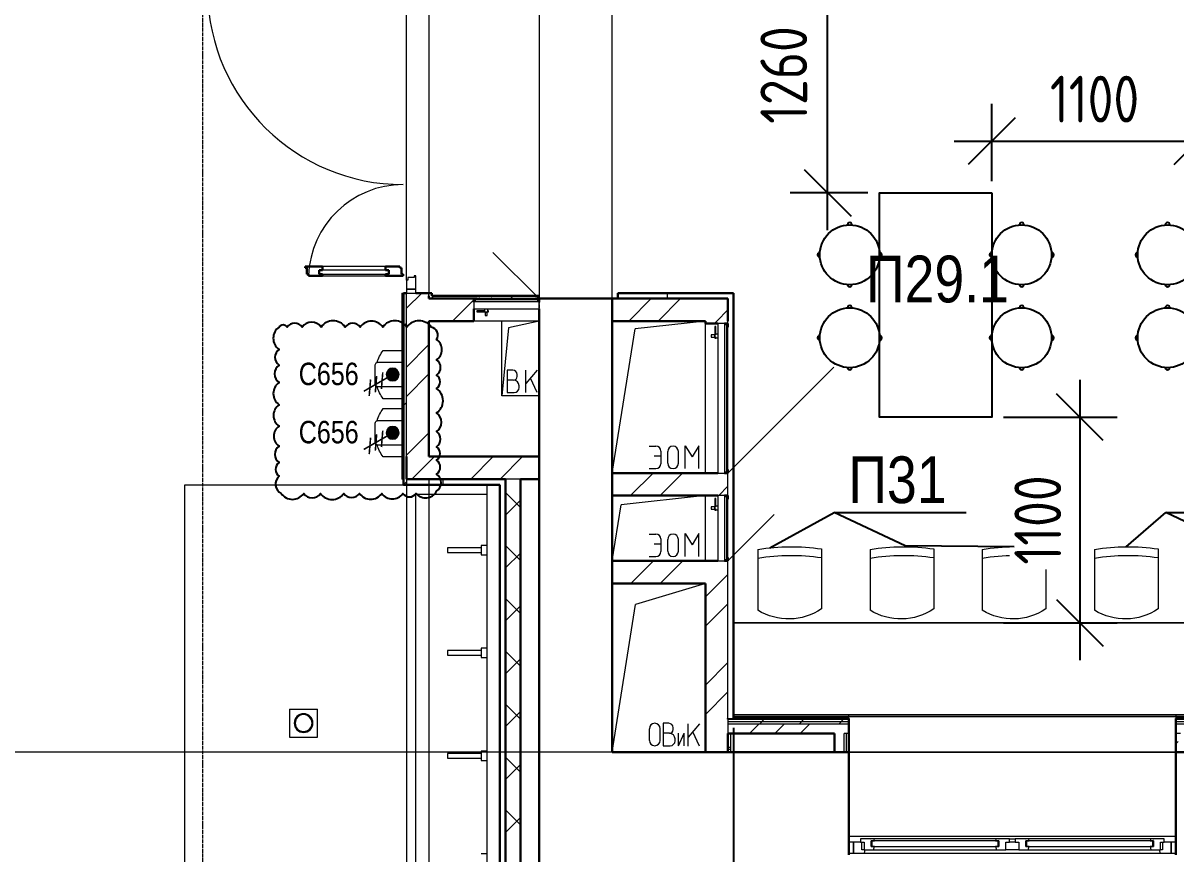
# Model space of a CAD drawing. Header units: millimetres. Extents: x -215207 to 92095, y -30385 to 123050.
# Drawn here: x -172845 to -166680, y 19496 to 23940 of the extents above; entities that cross this region are included whole.
import ezdxf
from ezdxf import colors
from ezdxf.entities.mleader import LeaderData, LeaderLine
from ezdxf.enums import TextEntityAlignment as Align
from ezdxf.math import Vec2, Vec3

# ---------------------------------------------------------------- set-up
doc = ezdxf.new("R2010")
doc.units = ezdxf.units.MM
for name, pattern in [('ADSK_Линия сетки', [25, 20, -2.5, 0, -2.5]), ('ADSK_Сверху', [4.5, 3, -1.5]), ('Сверху', [3.96875, 2.38125, -1.5875])]:
    doc.linetypes.add(name, pattern=pattern)
for name, color, linetype, lineweight in [('_ Окна', 7, 'Continuous', 9), ('TO-Conn-EL', 33, 'Continuous', 13), ('TO-Equipment', 52, 'Continuous', 18), ('TO-Equipment--W', 52, 'Continuous', 13), ('TO-Index', 1, 'Continuous', 0), ('Двери', 7, 'Continuous', 9), ('ДОНМ_ТХ_Анно', 84, 'Continuous', 20), ('Линии', 7, 'Continuous', 9), ('Оборудование', 7, 'Continuous', 20), ('ОБОРУДОВАНИЕ И МЕБЕЛЬ', 252, 'Continuous', 18), ('Ограждение', 7, 'Continuous', 9), ('Окна', 7, 'Continuous', 9), ('Оси', 7, 'Continuous', 9), ('Перекрытие', 7, 'Continuous', 20), ('Сантехника', 7, 'Continuous', 20), ('Стены внутренние', 7, 'Continuous', 20), ('Стены наружные', 7, 'Continuous', 20), ('Стены штриховка', 7, 'Continuous', 9), ('Узлы', 7, 'Continuous', 20)]:
    doc.layers.add(name, color=color, linetype=linetype, lineweight=lineweight)
doc.layers.add('TO-txt-invis', color=161, linetype='Continuous', lineweight=0, plot=False)
doc.layers.add('Двери открывание', color=7, linetype='Continuous', lineweight=9, true_color=0xc0c0c0)
for name, color, linetype in [('ТХ пищеблок 31.10.2023', 7, 'Continuous'), ('тх разм', 7, 'Continuous'), ('ТХ_(нейтральное оборудование_мебель)', 32, 'Continuous'), ('ТХ_размеры', 7, 'Continuous')]:
    doc.layers.add(name, color=color, linetype=linetype)
doc.styles.add('S-ARIAL', font='arial.ttf', dxfattribs={"height": 150})
doc.styles.add('Simplex', font='simplex.shx', dxfattribs={"width": 0.6})
doc.styles.add('ГОСТ 2.304', font='CS_Gost2304.shx')
doc.styles.add('ТХ_ДОНМ', font='ARIALN.TTF')
doc.dimstyles.new('СПДС', dxfattribs={"dimscale": 100, "dimtxt": 2.5, "dimasz": 2.5, "dimexe": 2, "dimexo": 0.625, "dimgap": 1, "dimtad": 1, "dimdec": 0, "dimtxsty": 'ГОСТ 2.304', "dimblk": 'OBLIQUE', "dimblk1": 'OBLIQUE', "dimblk2": 'OBLIQUE', "dimcen": 2.5, "dimdle": 2, "dimadec": 0, "dimazin": 2, "dimtfac": 0.75, "dimtdec": 4, "dimtmove": 1, "dimatfit": 3, "dimfxl": 0, "dimtolj": 1, "dimarcsym": 0})

# ---------------------------------------------------------------- blocks, each defined once
blk = doc.blocks.new('1 этаж 21082025')
at = {"lineweight": 18}
for p, q in [((29650, -9495), (29650, -9095)), ((29850, -9095), (29686.2, -9131.9)), ((29686.2, -9131.9), (29650, -9495)), ((29709.2, -9357.8), (29679.2, -9357.8)), ((29679.2, -9357.8), (29679.2, -9477.8)), ((29839.2, -9357.8), (29779.2, -9429.3)), ((29779.2, -9477.8), (29779.2, -9357.8)), ((29712.5, -9411.1), (29679.2, -9411.1)), ((29732.5, -9391.1), (29732.5, -9381.1)), ((29839.2, -9477.8), (29803.2, -9400.7)), ((29679.2, -9477.8), (29715.8, -9477.8)), ((29742.5, -9451.1), (29742.5, -9441.1)), ((29850, -9495), (29650, -9495)), ((30439.1, -11337.6), (30439.1, -11275)), ((30496.5, -11337.6), (30496.5, -11275)), ((30543.3, -11246.3), (30513.3, -11246.3)), ((30513.3, -11246.3), (30513.3, -11366.3)), ((30566.6, -11279.7), (30566.6, -11269.7)), ((30707.5, -11248.4), (30647.5, -11319.9)), ((30647.5, -11368.4), (30647.5, -11248.4)), ((30546.6, -11299.7), (30513.3, -11299.7)), ((30576.6, -11339.7), (30576.6, -11329.7)), ((30595.7, -11366.3), (30624.4, -11299.7)), ((30595.7, -11366.3), (30595.7, -11299.7)), ((30624.4, -11366.3), (30624.4, -11299.7)), ((30707.5, -11368.4), (30671.5, -11291.2)), ((30513.3, -11366.3), (30550, -11366.3))]:
    blk.add_line(p, q, dxfattribs=at)
for centre, radius, start, end in [((29709.2, -9381.1), 23.3, 0, 90), ((29712.5, -9391.1), 20, 270, 0), ((29712.5, -9441.1), 30, 0, 90), ((29715.8, -9451.1), 26.7, 270, 0), ((30467.8, -11275), 28.7, 0, 180), ((30543.3, -11269.7), 23.3, 0, 90), ((30546.6, -11279.7), 20, 270, 0), ((30467.8, -11337.6), 28.7, 180, 0), ((30546.6, -11329.7), 30, 0, 90), ((30550, -11339.7), 26.7, 270, 0)]:
    blk.add_arc(centre, radius, start, end, dxfattribs=at)
at = {"layer": '_ Окна'}
for p, q in [((31530, -11882), (31505, -11882)), ((31530, -11940), (31530, -11882)), ((31628, -11874), (31625, -11874)), ((31625, -11874), (31625, -11906)), ((32305, -11874), (31628, -11874)), ((31628, -11874), (31628, -11906)), ((31628, -11906), (31628, -11874)), ((32305, -11906), (32305, -11874)), ((32305, -11874), (32305, -11906)), ((32308, -11874), (32305, -11874)), ((32308, -11906), (32308, -11874)), ((32455, -11874), (32452, -11874)), ((32452, -11874), (32452, -11906)), ((33132, -11874), (32455, -11874)), ((32455, -11874), (32455, -11906)), ((32455, -11906), (32455, -11874)), ((33132, -11906), (33132, -11874)), ((33132, -11874), (33132, -11906)), ((33135, -11874), (33132, -11874)), ((33135, -11906), (33135, -11874)), ((33255, -11882), (33230, -11882)), ((33230, -11882), (33230, -11940)), ((31505, -11940), (31530, -11940)), ((31625, -11906), (31628, -11906)), ((31628, -11906), (32305, -11906)), ((32305, -11906), (32308, -11906)), ((32452, -11906), (32455, -11906)), ((32455, -11906), (33132, -11906)), ((33132, -11906), (33135, -11906)), ((33230, -11940), (33255, -11940))]:
    blk.add_line(p, q, dxfattribs=at)
at = {"layer": '_ Окна', "lineweight": 18}
for p, q in [((31568, -11882), (31530, -11882)), ((31530, -11882), (31530, -11940)), ((31624, -11865), (31568, -11865)), ((31568, -11865), (31568, -11882)), ((31568, -11882), (31588, -11882)), ((31576, -11923), (31576, -11882)), ((31588, -11882), (31588, -11923)), ((31625, -11866), (31624, -11865)), ((31626, -11865), (31625, -11866)), ((31625, -11906), (31625, -11874)), ((31625, -11874), (31643, -11874)), ((31640.6, -11865), (31626, -11865)), ((31643, -11874), (31640.6, -11865)), ((32292.4, -11865), (32290, -11874)), ((32290, -11874), (32308, -11874)), ((32307, -11865), (32292.4, -11865)), ((32308, -11866), (32307, -11865)), ((32309, -11865), (32308, -11866)), ((32308, -11874), (32308, -11906)), ((32365, -11865), (32309, -11865)), ((32345, -11923), (32345, -11882)), ((32345, -11882), (32365, -11882)), ((32365, -11882), (32365, -11865)), ((32451, -11865), (32395, -11865)), ((32395, -11865), (32395, -11882)), ((32395, -11882), (32415, -11882)), ((32415, -11882), (32415, -11923)), ((32452, -11866), (32451, -11865)), ((32453, -11865), (32452, -11866)), ((32452, -11906), (32452, -11874)), ((32452, -11874), (32470, -11874)), ((32467.6, -11865), (32453, -11865)), ((32470, -11874), (32467.6, -11865)), ((33119.4, -11865), (33117, -11874)), ((33117, -11874), (33135, -11874)), ((33134, -11865), (33119.4, -11865)), ((33135, -11866), (33134, -11865)), ((33136, -11865), (33135, -11866)), ((33135, -11874), (33135, -11906)), ((33192, -11865), (33136, -11865)), ((33172, -11923), (33172, -11882)), ((33172, -11882), (33192, -11882)), ((33184, -11882), (33184, -11923)), ((33192, -11882), (33192, -11865)), ((33230, -11882), (33192, -11882)), ((33230, -11940), (33230, -11882)), ((31530, -11940), (31589.4, -11940)), ((31588, -11923), (31576, -11923)), ((31588, -11923), (31638.4, -11923)), ((31589.4, -11940), (31594, -11923)), ((31643, -11906), (31625, -11906)), ((31638.4, -11923), (31643, -11906)), ((32308, -11906), (32290, -11906)), ((32290, -11906), (32294.6, -11923)), ((32294.6, -11923), (32345, -11923)), ((32415, -11923), (32465.4, -11923)), ((32470, -11906), (32452, -11906)), ((32465.4, -11923), (32470, -11906)), ((33135, -11906), (33117, -11906)), ((33117, -11906), (33121.6, -11923)), ((33121.6, -11923), (33172, -11923)), ((33166, -11923), (33170.6, -11940)), ((33170.6, -11940), (33230, -11940)), ((33184, -11923), (33172, -11923))]:
    blk.add_line(p, q, dxfattribs=at)
at = {"layer": 'Двери', "lineweight": 30}
for p, q in [((28692.1, -8803), (28598.1, -8803)), ((28598.1, -8803), (28598.1, -8811)), ((28598.1, -8811), (28607.1, -8811)), ((28607.1, -8811), (28607.1, -8845)), ((28692.1, -8803), (28692.1, -8823)), ((29104.1, -8803), (29028.1, -8803)), ((29028.1, -8803), (29028.1, -8823)), ((29104.1, -8811), (29104.1, -8803)), ((29113.1, -8811), (29104.1, -8811)), ((29113.1, -8845), (29113.1, -8811)), ((28607.1, -8845), (28616.1, -8845)), ((28616.1, -8845), (28616.1, -8853)), ((28616.1, -8853), (28692.1, -8853)), ((28692.1, -8823), (28674.1, -8823)), ((28674.1, -8823), (28674.1, -8844)), ((28674.1, -8844), (28692.1, -8844)), ((28692.1, -8844), (28692.1, -8853)), ((29028.1, -8823), (29046.1, -8823)), ((29028.1, -8844), (29028.1, -8853)), ((29046.1, -8844), (29028.1, -8844)), ((29028.1, -8853), (29122.1, -8853)), ((29046.1, -8823), (29046.1, -8844)), ((29122.1, -8845), (29113.1, -8845)), ((29122.1, -8853), (29122.1, -8845))]:
    blk.add_line(p, q, dxfattribs=at)
at = {"layer": 'Двери'}
for p, q in [((29028.1, -8803), (28692.1, -8803)), ((29046.1, -8823), (28674.1, -8823)), ((28674.1, -8823), (28674.1, -8844)), ((28674.1, -8844), (29046.1, -8844)), ((28692.1, -8853), (29028.1, -8853)), ((29046.1, -8844), (29046.1, -8823)), ((29140.1, -8876), (29140.1, -8925)), ((29148.1, -8876), (29140.1, -8876)), ((29182.1, -8862), (29148.1, -8862)), ((29148.1, -8862), (29148.1, -8876)), ((29190.1, -8853), (29182.1, -8853)), ((29182.1, -8853), (29182.1, -8862)), ((29190.1, -8925), (29190.1, -8853)), ((29190.1, -8925), (29140.1, -8925)), ((29140.1, -8925), (29140.1, -8945)), ((29140.1, -8925), (29190.1, -8925)), ((29190.1, -8945), (29190.1, -8925)), ((29140.1, -8945), (29190.1, -8945))]:
    blk.add_line(p, q, dxfattribs=at)
at = {"layer": 'Двери открывание'}
for centre, radius, start, end in [((29122.1, -7319), 1046, 180.98602, 270), ((29122.1, -8871), 506, 90, 177.96138)]:
    blk.add_arc(centre, radius, start, end, dxfattribs=at)
at = {"layer": 'Линии', "lineweight": 18}
for p, q in [((30739.6, -9095), (30362.5, -9136.4)), ((30240, -9907.7), (30362.5, -9136.4)), ((30437.9, -9764.2), (30474.5, -9764.2)), ((30500.5, -9790.3), (30500.5, -9858.1)), ((30537.1, -9855.5), (30537.1, -9792.9)), ((30594.5, -9855.5), (30594.5, -9792.9)), ((30631, -9761.6), (30667.5, -9821.6)), ((30631, -9884.2), (30631, -9761.6)), ((30704, -9761.6), (30667.5, -9821.6)), ((30704, -9884.2), (30704, -9761.6)), ((30464, -9816.3), (30500.5, -9816.3)), ((30437.9, -9884.2), (30474.5, -9884.2)), ((30739.6, -10027.7), (30287.7, -10077.3)), ((30240, -10377.7), (30287.7, -10077.3)), ((30631, -10231.6), (30667.5, -10291.6)), ((30631, -10354.2), (30631, -10231.6)), ((30704, -10231.6), (30667.5, -10291.6)), ((30704, -10354.2), (30704, -10231.6)), ((30437.9, -10234.2), (30474.5, -10234.2)), ((30464, -10286.3), (30500.5, -10286.3)), ((30500.5, -10260.3), (30500.5, -10328.1)), ((30537.1, -10325.5), (30537.1, -10262.9)), ((30594.5, -10325.5), (30594.5, -10262.9)), ((30437.9, -10354.2), (30474.5, -10354.2)), ((30739.6, -10497.7), (30364.9, -10610.5)), ((30240, -11400), (30364.9, -10610.5))]:
    blk.add_line(p, q, dxfattribs=at)
at = {"layer": 'Линии', "linetype": 'ADSK_Сверху'}
for p, q in [((29140.1, -9940), (29140.1, -15070)), ((29260.1, -9940), (29260.1, -15070))]:
    blk.add_line(p, q, dxfattribs=at)
at = {"layer": 'Линии', "lineweight": 18}
for centre, radius, start, end in [((30474.5, -9790.3), 26.1, 0, 90), ((30565.8, -9792.9), 28.7, 0, 180), ((30474.5, -9858.1), 26.1, 270, 0), ((30565.8, -9855.5), 28.7, 180, 0), ((30474.5, -10260.3), 26.1, 0, 90), ((30565.8, -10262.9), 28.7, 0, 180), ((30474.5, -10328.1), 26.1, 270, 0), ((30565.8, -10325.5), 28.7, 180, 0)]:
    blk.add_arc(centre, radius, start, end, dxfattribs=at)
at = {"layer": 'Оборудование'}
for p, q in [((29850, -8975), (29602.5, -8727.5)), ((29500, -8993.6), (29500, -9030)), ((29849.1, -8992.7), (29500.9, -8992.7)), ((29507, -8983), (29507, -8992.7)), ((29842, -8982), (29508, -8982)), ((29831, -8975), (29519, -8975)), ((29519, -8975), (29519, -8980.5)), ((29528, -8973), (29528, -8975)), ((29532, -8973), (29528, -8973)), ((29532, -8973), (29592.5, -8973)), ((29596.5, -8973), (29592.5, -8973)), ((29596.5, -8975), (29596.5, -8973)), ((29822, -8981.8), (29822, -8983)), ((29822, -8983), (29822, -8981.8)), ((29831, -8980.5), (29831, -8975)), ((29843, -8992.7), (29843, -8983)), ((29850, -9030), (29850, -8993.6)), ((29500, -9030), (29850, -9030)), ((29561.7, -9040.4), (29515.8, -9040.4)), ((29515.8, -9040.4), (29515.8, -9045.4)), ((29515.8, -9045.4), (29561.7, -9045.4)), ((29556.8, -9030), (29556.8, -9045.9)), ((29556.8, -9045.9), (29576.1, -9045.9)), ((29558.4, -9045.9), (29560.4, -9047.9)), ((29560.4, -9047.9), (29560.4, -9065.3)), ((29560.4, -9047.9), (29572.6, -9047.9)), ((29579.6, -9040.4), (29571.3, -9040.4)), ((29571.3, -9045.4), (29579.6, -9045.4)), ((29572.6, -9047.9), (29574.6, -9045.9)), ((29572.6, -9065.3), (29572.6, -9047.9)), ((29576.1, -9045.9), (29576.1, -9030)), ((29579.6, -9045.4), (29579.6, -9040.4)), ((29560.4, -9065.3), (29572.6, -9065.3)), ((30789.2, -9123.5), (30789.2, -9169.3)), ((30794.2, -9123.5), (30789.2, -9123.5)), ((30794.2, -9169.3), (30794.2, -9123.5)), ((30840.9, -9107.7), (30804.6, -9107.7)), ((30804.6, -9107.7), (30804.6, -9907.7)), ((30841.9, -9906.7), (30841.9, -9108.6)), ((30851.6, -9114.7), (30841.9, -9114.7)), ((30852.6, -9899.7), (30852.6, -9115.6)), ((30786.7, -9168), (30769.2, -9168)), ((30769.2, -9168), (30769.2, -9180.3)), ((30769.2, -9180.3), (30786.7, -9180.3)), ((30788.7, -9166.1), (30786.7, -9168)), ((30786.7, -9168), (30786.7, -9180.3)), ((30786.7, -9180.3), (30788.7, -9182.2)), ((30804.6, -9164.5), (30788.7, -9164.5)), ((30788.7, -9164.5), (30788.7, -9183.8)), ((30788.7, -9183.8), (30804.6, -9183.8)), ((30789.2, -9179), (30789.2, -9187.2)), ((30794.2, -9187.2), (30794.2, -9179)), ((30859.6, -9126.7), (30854.1, -9126.7)), ((30859.6, -9888.7), (30859.6, -9126.7)), ((30789.2, -9187.2), (30794.2, -9187.2)), ((30859.6, -9907.7), (31425.2, -9342)), ((30804.6, -9907.7), (30840.9, -9907.7)), ((30841.9, -9900.7), (30851.6, -9900.7)), ((30854.1, -9888.7), (30859.6, -9888.7)), ((30789.2, -10043.5), (30789.2, -10089.3)), ((30794.2, -10043.5), (30789.2, -10043.5)), ((30794.2, -10089.3), (30794.2, -10043.5)), ((30840.9, -10027.7), (30804.6, -10027.7)), ((30804.6, -10027.7), (30804.6, -10377.7)), ((30841.9, -10376.7), (30841.9, -10028.6)), ((30851.6, -10034.7), (30841.9, -10034.7)), ((30852.6, -10369.7), (30852.6, -10035.6)), ((30859.6, -10046.7), (30854.1, -10046.7)), ((30859.6, -10358.7), (30859.6, -10046.7)), ((30786.7, -10088), (30769.2, -10088)), ((30769.2, -10088), (30769.2, -10100.3)), ((30769.2, -10100.3), (30786.7, -10100.3)), ((30788.7, -10086.1), (30786.7, -10088)), ((30786.7, -10088), (30786.7, -10100.3)), ((30786.7, -10100.3), (30788.7, -10102.2)), ((30804.6, -10084.5), (30788.7, -10084.5)), ((30788.7, -10084.5), (30788.7, -10103.8)), ((30788.7, -10103.8), (30804.6, -10103.8)), ((30789.2, -10099), (30789.2, -10107.2)), ((30789.2, -10107.2), (30794.2, -10107.2)), ((30794.2, -10107.2), (30794.2, -10099)), ((30859.6, -10377.7), (31107, -10130.2)), ((30852.8, -10349.7), (30851.6, -10349.7)), ((30851.6, -10349.7), (30852.8, -10349.7)), ((30804.6, -10377.7), (30840.9, -10377.7)), ((30841.9, -10370.7), (30851.6, -10370.7)), ((30854.1, -10358.7), (30859.6, -10358.7))]:
    blk.add_line(p, q, dxfattribs=at)
for points, knots in [([(29500.9, -8992.7), (29500.8, -8992.7), (29500.7, -8992.7), (29500.6, -8992.8), (29500.4, -8992.8), (29500.3, -8993), (29500.1, -8993.2), (29500, -8993.4), (29500, -8993.5), (29500, -8993.6)], [0, 0, 0, 0, 0.166667, 0.25, 0.333333, 0.5, 0.666667, 0.833333, 1, 1, 1, 1]), ([(29508, -8982), (29507.9, -8982), (29507.7, -8982), (29507.6, -8982.1), (29507.5, -8982.1), (29507.4, -8982.2), (29507.2, -8982.3), (29507.1, -8982.5), (29507, -8982.7), (29507, -8982.9), (29507, -8983)], [0, 0, 0, 0, 0.166667, 0.25, 0.333333, 0.416667, 0.541667, 0.666667, 0.833333, 1, 1, 1, 1]), ([(29519, -8980.5), (29519, -8980.6), (29519, -8980.8), (29518.9, -8981.1), (29518.8, -8981.2), (29518.7, -8981.4), (29518.6, -8981.6), (29518.4, -8981.7), (29518.2, -8981.8), (29518.1, -8981.9), (29517.8, -8982), (29517.6, -8982), (29517.5, -8982)], [0, 0, 0, 0, 0.166667, 0.25, 0.333333, 0.416667, 0.5, 0.583333, 0.666667, 0.75, 0.833333, 1, 1, 1, 1]), ([(29832.5, -8982), (29832.4, -8982), (29832.2, -8982), (29831.9, -8981.9), (29831.8, -8981.8), (29831.6, -8981.7), (29831.4, -8981.6), (29831.3, -8981.4), (29831.2, -8981.2), (29831.1, -8981.1), (29831, -8980.8), (29831, -8980.6), (29831, -8980.5)], [-1, -1, -1, -1, -0.833333, -0.75, -0.666667, -0.583333, -0.5, -0.416667, -0.333333, -0.25, -0.166667, 0, 0, 0, 0]), ([(29843, -8983), (29843, -8982.9), (29843, -8982.7), (29842.9, -8982.5), (29842.8, -8982.3), (29842.6, -8982.2), (29842.5, -8982.1), (29842.4, -8982.1), (29842.3, -8982), (29842.1, -8982), (29842, -8982)], [-1, -1, -1, -1, -0.833333, -0.666667, -0.541667, -0.416667, -0.333333, -0.25, -0.166667, 0, 0, 0, 0]), ([(29850, -8993.6), (29850, -8993.5), (29850, -8993.4), (29849.9, -8993.2), (29849.7, -8993), (29849.6, -8992.8), (29849.4, -8992.8), (29849.3, -8992.7), (29849.2, -8992.7), (29849.1, -8992.7)], [-1, -1, -1, -1, -0.833333, -0.666667, -0.5, -0.333333, -0.25, -0.166667, 0, 0, 0, 0]), ([(30841.9, -9108.6), (30841.9, -9108.5), (30841.8, -9108.4), (30841.8, -9108.2), (30841.7, -9108.1), (30841.6, -9107.9), (30841.4, -9107.8), (30841.2, -9107.7), (30841, -9107.7), (30840.9, -9107.7)], [0, 0, 0, 0, 0.166667, 0.25, 0.333333, 0.5, 0.666667, 0.833333, 1, 1, 1, 1]), ([(30852.6, -9115.6), (30852.6, -9115.5), (30852.5, -9115.4), (30852.5, -9115.2), (30852.4, -9115.1), (30852.4, -9115), (30852.2, -9114.9), (30852.1, -9114.8), (30851.9, -9114.7), (30851.7, -9114.7), (30851.6, -9114.7)], [0, 0, 0, 0, 0.166667, 0.25, 0.333333, 0.416667, 0.541667, 0.666667, 0.833333, 1, 1, 1, 1]), ([(30854.1, -9126.7), (30854, -9126.7), (30853.8, -9126.6), (30853.5, -9126.5), (30853.3, -9126.5), (30853.2, -9126.3), (30853, -9126.2), (30852.9, -9126.1), (30852.8, -9125.9), (30852.7, -9125.7), (30852.6, -9125.5), (30852.6, -9125.3), (30852.6, -9125.1)], [0, 0, 0, 0, 0.166667, 0.25, 0.333333, 0.416667, 0.5, 0.583333, 0.666667, 0.75, 0.833333, 1, 1, 1, 1]), ([(30840.9, -9907.7), (30841, -9907.7), (30841.2, -9907.6), (30841.4, -9907.5), (30841.6, -9907.4), (30841.7, -9907.2), (30841.8, -9907.1), (30841.8, -9906.9), (30841.9, -9906.8), (30841.9, -9906.7)], [-1, -1, -1, -1, -0.833333, -0.666667, -0.5, -0.333333, -0.25, -0.166667, 0, 0, 0, 0]), ([(30851.6, -9900.7), (30851.7, -9900.7), (30851.9, -9900.6), (30852.1, -9900.5), (30852.2, -9900.4), (30852.4, -9900.3), (30852.4, -9900.2), (30852.5, -9900.1), (30852.5, -9899.9), (30852.6, -9899.8), (30852.6, -9899.7)], [-1, -1, -1, -1, -0.833333, -0.666667, -0.541667, -0.416667, -0.333333, -0.25, -0.166667, 0, 0, 0, 0]), ([(30852.6, -9890.2), (30852.6, -9890.1), (30852.6, -9889.9), (30852.7, -9889.6), (30852.8, -9889.4), (30852.9, -9889.3), (30853, -9889.1), (30853.2, -9889), (30853.3, -9888.9), (30853.5, -9888.8), (30853.8, -9888.7), (30854, -9888.7), (30854.1, -9888.7)], [-1, -1, -1, -1, -0.833333, -0.75, -0.666667, -0.583333, -0.5, -0.416667, -0.333333, -0.25, -0.166667, 0, 0, 0, 0]), ([(30841.9, -10028.6), (30841.9, -10028.5), (30841.8, -10028.4), (30841.8, -10028.2), (30841.7, -10028.1), (30841.6, -10027.9), (30841.4, -10027.8), (30841.2, -10027.7), (30841, -10027.7), (30840.9, -10027.7)], [0, 0, 0, 0, 0.166667, 0.25, 0.333333, 0.5, 0.666667, 0.833333, 1, 1, 1, 1]), ([(30852.6, -10035.6), (30852.6, -10035.5), (30852.5, -10035.4), (30852.5, -10035.2), (30852.4, -10035.1), (30852.4, -10035), (30852.2, -10034.9), (30852.1, -10034.8), (30851.9, -10034.7), (30851.7, -10034.7), (30851.6, -10034.7)], [0, 0, 0, 0, 0.166667, 0.25, 0.333333, 0.416667, 0.541667, 0.666667, 0.833333, 1, 1, 1, 1]), ([(30854.1, -10046.7), (30854, -10046.7), (30853.8, -10046.6), (30853.5, -10046.5), (30853.3, -10046.5), (30853.2, -10046.3), (30853, -10046.2), (30852.9, -10046.1), (30852.8, -10045.9), (30852.7, -10045.7), (30852.6, -10045.5), (30852.6, -10045.3), (30852.6, -10045.1)], [0, 0, 0, 0, 0.166667, 0.25, 0.333333, 0.416667, 0.5, 0.583333, 0.666667, 0.75, 0.833333, 1, 1, 1, 1]), ([(30840.9, -10377.7), (30841, -10377.7), (30841.2, -10377.6), (30841.4, -10377.5), (30841.6, -10377.4), (30841.7, -10377.2), (30841.8, -10377.1), (30841.8, -10376.9), (30841.9, -10376.8), (30841.9, -10376.7)], [-1, -1, -1, -1, -0.833333, -0.666667, -0.5, -0.333333, -0.25, -0.166667, 0, 0, 0, 0]), ([(30851.6, -10370.7), (30851.7, -10370.7), (30851.9, -10370.6), (30852.1, -10370.5), (30852.2, -10370.4), (30852.4, -10370.3), (30852.4, -10370.2), (30852.5, -10370.1), (30852.5, -10369.9), (30852.6, -10369.8), (30852.6, -10369.7)], [-1, -1, -1, -1, -0.833333, -0.666667, -0.541667, -0.416667, -0.333333, -0.25, -0.166667, 0, 0, 0, 0]), ([(30852.6, -10360.2), (30852.6, -10360.1), (30852.6, -10359.9), (30852.7, -10359.6), (30852.8, -10359.4), (30852.9, -10359.3), (30853, -10359.1), (30853.2, -10359), (30853.3, -10358.9), (30853.5, -10358.8), (30853.8, -10358.7), (30854, -10358.7), (30854.1, -10358.7)], [-1, -1, -1, -1, -0.833333, -0.75, -0.666667, -0.583333, -0.5, -0.416667, -0.333333, -0.25, -0.166667, 0, 0, 0, 0])]:
    blk.add_open_spline(points, degree=3, knots=knots, dxfattribs=at)
at = {"layer": 'Ограждение'}
for p, q in [((29115.1, -8945), (29125.1, -8945)), ((29115.1, -8945), (29115.1, -9940)), ((29125.1, -9940), (29115.1, -9940)), ((30889.6, -11200), (44870, -11200)), ((31505, -11220), (31505, -11200)), ((31505, -11200), (33255, -11200)), ((33255, -11200), (33255, -11220)), ((30874.6, -11400), (30874.6, -11300)), ((30874.6, -11375), (30859.6, -11375)), ((30859.6, -11385), (30874.6, -11385)), ((31505, -11400), (33255, -11400)), ((31505, -11850), (33255, -11850))]:
    blk.add_line(p, q, dxfattribs=at)
at = {"layer": 'Ограждение', "linetype": 'Continuous'}
blk.add_line((29115.1, -9360.3), (29125.1, -9360.3), dxfattribs=at)
at = {"layer": 'Окна'}
for p, q in [((31626, -11865), (31624, -11865)), ((32292.4, -11865), (31640.6, -11865)), ((32309, -11865), (32307, -11865)), ((32365, -11865), (32395, -11865)), ((32395, -11882), (32365, -11882)), ((32453, -11865), (32451, -11865)), ((33119.4, -11865), (32467.6, -11865)), ((33136, -11865), (33134, -11865)), ((31589.4, -11940), (33170.6, -11940)), ((31638.4, -11923), (32294.6, -11923)), ((32415, -11923), (32345, -11923)), ((32465.4, -11923), (33121.6, -11923))]:
    blk.add_line(p, q, dxfattribs=at)
at = {"layer": 'Оси', "linetype": 'ADSK_Линия сетки'}
for p, q in [((28050, 5350.6), (28050, -60626.1)), ((29850, 5350.6), (29850, -60626.1)), ((58165, -11400), (-14072.3, -11400))]:
    blk.add_line(p, q, dxfattribs=at)
at = {"layer": 'Перекрытие', "color": 49, "true_color": 0x464646}
for p, q in [((29650, -9495), (29650, -9095)), ((29850, -9495), (29650, -9495)), ((27955.1, -9970), (29125.1, -9970)), ((27955.1, -15070), (27955.1, -9970)), ((28515.2, -11170), (28665.2, -11170)), ((28515.2, -11170), (28515.2, -11320)), ((28665.2, -11320), (28665.2, -11170)), ((28515.2, -11320), (28665.2, -11320))]:
    blk.add_line(p, q, dxfattribs=at)
at = {"layer": 'Сантехника'}
for p, q in [((29140.1, -9970), (29140.1, -15070)), ((29570, -9970), (29570, -15070)), ((29190.2, -10020), (29570, -10020)), ((29190.2, -15020), (29190.2, -10020)), ((29570, -10295), (29540, -10295)), ((29540, -10295), (29540, -10345)), ((29540, -10307.5), (29360, -10307.5)), ((29360, -10307.5), (29360, -10332.5)), ((29360, -10332.5), (29540, -10332.5)), ((29540, -10345), (29570, -10345)), ((29570, -10845), (29540, -10845)), ((29540, -10845), (29540, -10895)), ((29540, -10857.5), (29360, -10857.5)), ((29360, -10857.5), (29360, -10882.5)), ((29360, -10882.5), (29540, -10882.5)), ((29540, -10895), (29570, -10895)), ((29570, -11395), (29540, -11395)), ((29540, -11395), (29540, -11445)), ((29540, -11407.5), (29360, -11407.5)), ((29360, -11407.5), (29360, -11432.5)), ((29360, -11432.5), (29540, -11432.5)), ((29540, -11445), (29570, -11445)), ((29570, -11945), (29540, -11945))]:
    blk.add_line(p, q, dxfattribs=at)
for radius, start, end in [(50, 0, 180), (45, 0, 180), (50, 180, 0), (45, 180, 0)]:
    blk.add_arc((28590.2, -11245), radius, start, end, dxfattribs=at)
at = {"layer": 'Стены внутренние', "lineweight": 30}
for p, q in [((29850, -8975), (29850, -8993.4)), ((29850, -9030), (29850, -9820)), ((30240, -9907.7), (30240, -9095)), ((29850, -9940), (29850, -11400)), ((30240, -10377.7), (30240, -10027.7)), ((30240, -11400), (30240, -10497.7)), ((29850, -11400), (29850, -12539)), ((30739.6, -11400), (30240, -11400)), ((31430, -11400), (30859.6, -11400)), ((31505, -11950), (31505, -11400)), ((33255, -11400), (33255, -11950))]:
    blk.add_line(p, q, dxfattribs=at)
at = {"layer": 'Стены наружные'}
for p, q in [((29260.1, -7245), (29260.1, -8945)), ((29140.1, -8876), (29140.1, -7314)), ((29850, -9095), (29500, -9095)), ((30739.6, -9907.7), (30739.6, -9107.7)), ((30739.6, -10377.7), (30739.6, -10027.7))]:
    blk.add_line(p, q, dxfattribs=at)
at = {"layer": 'Стены наружные', "lineweight": 30}
for p, q in [((29140.1, -8945), (29125.1, -8945)), ((29125.1, -8945), (29125.1, -9970)), ((29275.1, -8945), (29190.1, -8945)), ((29260.1, -8975), (29260.1, -8960)), ((29260.1, -8975), (29519, -8975)), ((29275.1, -8960), (29275.1, -8945)), ((29850, -8960), (29275.1, -8960)), ((29500, -8993.4), (29500, -8975)), ((29831, -8975), (29850, -8975)), ((30240, -8975), (30240, -9095)), ((30240, -8975), (30859.6, -8975)), ((30889.6, -8945), (30270, -8945)), ((30270, -8945), (30270, -8975)), ((30859.6, -9095), (30859.6, -8975)), ((30889.6, -11220), (30889.6, -8945)), ((29500, -9095), (29500, -9030)), ((29260.1, -9095), (29500, -9095)), ((29260.1, -9820), (29260.1, -9095)), ((30240, -9095), (30739.6, -9095)), ((30739.6, -9095), (30739.6, -9107.7)), ((30739.6, -9107.7), (30804.6, -9107.7)), ((30841.2, -9107.7), (30859.6, -9107.7)), ((30859.6, -9107.7), (30859.6, -9126.7)), ((29140.1, -9820), (29140.1, -9940)), ((29850, -9820), (29260.1, -9820)), ((29850, -9940), (29850, -9820)), ((30804.6, -9907.7), (30240, -9907.7)), ((30240, -9907.7), (30240, -10027.7)), ((30859.6, -9907.7), (30841.2, -9907.7)), ((30859.6, -9888.7), (30859.6, -9907.7)), ((29125.1, -9970), (29640, -9970)), ((29140.1, -9940), (29670, -9940)), ((29640, -9970), (29640, -15070)), ((29670, -9940), (29670, -15100)), ((29750, -9940), (29850, -9940)), ((29750, -15100), (29750, -9940)), ((30240, -10027.7), (30804.6, -10027.7)), ((30841.2, -10027.7), (30859.6, -10027.7)), ((30859.6, -10027.7), (30859.6, -10046.7)), ((30804.6, -10377.7), (30240, -10377.7)), ((30240, -10377.7), (30240, -10497.7)), ((30859.6, -10377.7), (30841.2, -10377.7)), ((30859.6, -10358.7), (30859.6, -10377.7)), ((30240, -10497.7), (30739.6, -10497.7)), ((30739.6, -10497.7), (30739.6, -11400)), ((30859.6, -11220), (30859.6, -11225)), ((31505, -11220), (30889.6, -11220)), ((31505, -11400), (31505, -11220)), ((34335, -11220), (33255, -11220)), ((33255, -11220), (33255, -11400)), ((30859.6, -11400), (30859.6, -11300)), ((30859.6, -11300), (31430, -11300)), ((31430, -11300), (31430, -11400)), ((30739.6, -11400), (30859.6, -11400)), ((31430, -11400), (31505, -11400)), ((33255, -11400), (33330, -11400))]:
    blk.add_line(p, q, dxfattribs=at)
at = {"layer": 'Стены наружные', "linetype": 'Continuous', "lineweight": 9}
for p, q in [((29140.1, -9026.5), (29221.6, -8945)), ((29272, -8975), (29287, -8960)), ((29385.9, -9095), (29500, -8980.9)), ((29696.3, -8975), (29711.3, -8960)), ((30328.8, -9095), (30448.8, -8975)), ((30486, -9095), (30606, -8975)), ((30536, -8975), (30536, -8945)), ((30800.3, -9095), (30859.6, -9035.7)), ((29125.1, -9121.9), (29140.1, -9106.9)), ((30787.6, -9107.7), (30800.3, -9095)), ((29140.1, -9340.8), (29260.1, -9220.8)), ((29140.1, -9497.9), (29260.1, -9377.9)), ((29125.1, -9546.1), (29140.1, -9531.1)), ((29140.1, -9812.2), (29260.1, -9692.2)), ((29169.5, -9940), (29289.5, -9820)), ((29483.8, -9940), (29603.8, -9820)), ((29641, -9940), (29761, -9820)), ((30339.1, -10027.7), (30459.1, -9907.7)), ((30496.2, -10027.7), (30616.2, -9907.7)), ((29125.5, -9970), (29140.1, -9955.4)), ((29336, -9970), (29336, -9940)), ((30810.5, -10027.7), (30859.6, -9978.6)), ((29750, -10092.5), (29670, -10012.5)), ((29670, -10132.6), (29750, -10052.6)), ((29750, -10375.3), (29670, -10295.3)), ((29670, -10415.5), (29750, -10335.5)), ((30340.5, -10497.7), (30460.5, -10377.7)), ((30497.7, -10497.7), (30617.7, -10377.7)), ((30739.6, -10570.1), (30859.6, -10450.1)), ((29750, -10658.1), (29670, -10578.1)), ((29670, -10698.3), (29750, -10618.3)), ((30739.6, -10727.3), (30859.6, -10607.3)), ((29750, -10941), (29670, -10861)), ((29670, -10981.2), (29750, -10901.2)), ((30739.6, -11041.6), (30859.6, -10921.6)), ((30739.6, -11198.7), (30859.6, -11078.7)), ((29750, -11223.8), (29670, -11143.8)), ((29670, -11264), (29750, -11184)), ((31264.6, -11225), (31269.6, -11220)), ((30974.8, -11300), (31024.8, -11250)), ((31027.5, -11250), (31040, -11237.5)), ((31040, -11237.5), (31052.5, -11225)), ((31109.7, -11300), (31159.7, -11250)), ((31239.6, -11250), (31252.1, -11237.5)), ((31244.7, -11300), (31294.7, -11250)), ((31252.1, -11237.5), (31264.6, -11225)), ((31451.8, -11250), (31464.3, -11237.5)), ((31464.3, -11237.5), (31476.8, -11225)), ((33255, -11356), (33267.5, -11343.5)), ((30852.6, -11400), (30859.6, -11393)), ((29750, -11506.7), (29670, -11426.7)), ((29670, -11546.9), (29750, -11466.9)), ((29750, -11789.5), (29670, -11709.5)), ((29670, -11829.7), (29750, -11749.7))]:
    blk.add_line(p, q, dxfattribs=at)
at = {"layer": 'Стены штриховка'}
for p, q in [((29140.1, -9820), (29140.1, -8945)), ((29260.1, -8960), (29260.1, -8945)), ((30859.6, -9107.7), (30859.6, -9095)), ((30859.6, -10027.7), (30859.6, -9907.7)), ((29140.1, -9940), (29140.1, -9970)), ((29750, -9940), (29670, -9940)), ((30859.6, -11220), (30859.6, -10377.7)), ((30859.6, -11220), (30889.6, -11220)), ((30859.6, -11225), (31505, -11225)), ((30859.6, -11225), (30859.6, -11300)), ((31505, -11225), (30859.6, -11225)), ((31505, -11237.5), (30859.6, -11237.5)), ((31505, -11250), (30859.6, -11250)), ((33255, -11225), (34335, -11225)), ((34335, -11225), (33255, -11225)), ((34335, -11237.5), (33255, -11237.5)), ((34335, -11250), (33255, -11250)), ((31480, -11400), (31480, -11300)), ((31505, -11300), (31480, -11300)), ((31492.5, -11400), (31492.5, -11300)), ((33280, -11300), (33255, -11300))]:
    blk.add_line(p, q, dxfattribs=at)
at = {"layer": 'Узлы', "linetype": 'Сверху', "lineweight": 9}
for p, q in [((29850, -7245), (29850, -8975)), ((30240, -8975), (30240, -7245))]:
    blk.add_line(p, q, dxfattribs=at)
at = {"layer": 'Узлы', "lineweight": 30}
blk.add_line((29850, -8975), (30240, -8975), dxfattribs=at)
blk = doc.blocks.new('Барный стул')
at = {"layer": 'ОБОРУДОВАНИЕ И МЕБЕЛЬ', "color": 251, "linetype": 'Continuous', "lineweight": 18}
for p, q in [((1625998.8, 65651.5), (1625998.8, 65330.3)), ((1626338.8, 65648.8), (1626338.8, 65323.4))]:
    blk.add_line(p, q, dxfattribs=at)
for centre, radius, start, end in [((1626160.1, 64543.9), 1119.3, 80.81142, 98.28413), ((1626160.1, 64497.5), 1119.3, 80.81142, 98.28413), ((1626174.1, 65590.7), 313.9, 236.04951, 301.6358)]:
    blk.add_arc(centre, radius, start, end, dxfattribs=at)
blk = doc.blocks.new('Табурет к обеденному столу')
at = {"layer": 'ТХ_(нейтральное оборудование_мебель)'}
blk.add_circle((19569, 43946), 160, dxfattribs=at)
for centre, start, end in [((19569, 44106), 357.8509, 182.1491), ((19409, 43946), 87.8509, 272.1491), ((19729, 43946), 267.8509, 92.1491), ((19569, 43786), 177.8509, 2.1491)]:
    blk.add_arc(centre, 12, start, end, dxfattribs=at)
blk = doc.blocks.new('EL_exit')
at = {"layer": 'TO-Conn-EL', "ltscale": 0.0125}
blk.add_hatch(color=256, dxfattribs=at).paths.add_polyline_path([(-34.3, 0, 1), (34.3, 0, 1)])
at = {"layer": 'TO-Conn-EL', "ltscale": 0.0125, "const_width": 8.33}
for points in [[(-154.8, 89.4), (0, 0)], [(-118.4, 26.5), (-125.6, 114.4)], [(-85.8, 7.6), (-93, 95.6)], [(-53.2, -11.2), (-60.4, 76.7)]]:
    blk.add_lwpolyline(points, dxfattribs=at)
at = {"layer": 'TO-Conn-EL', "ltscale": 0.0125}
blk.add_circle((0, 0), 34.3, dxfattribs=at)
blk = doc.blocks.new('HO08-01')
at = {"layer": 'TO-Equipment--W', "ltscale": 0.02}
for p, q in [((51.6, 152), (-51.6, 152)), ((-129, 109), (-129, 0)), ((129, 0), (129, 109)), ((-129, 0), (129, 0))]:
    blk.add_line(p, q, dxfattribs=at)
at = {"layer": 'TO-Equipment--W', "lineweight": 5}
for points in [[(-64.5, 0), (-64.5, 142.1)], [(64.5, 142.1), (64.5, 0)]]:
    blk.add_lwpolyline(points, dxfattribs=at)
at = {"layer": 'TO-Equipment--W', "ltscale": 0.02}
for centre, radius, start, end in [((0.9, -64.7), 216.9, 107.43526, 126.78551), ((-51.6, 139.1), 12.9, 90, 166.01862), ((51.6, 139.1), 12.9, 13.98138, 90), ((0, -63), 215, 53.1301, 72.64913)]:
    blk.add_arc(centre, radius, start, end, dxfattribs=at)
at = {"layer": 'TO-Conn-EL', "rotation": 270}
blk.add_blockref('EL_exit', (0, 58.4), dxfattribs=at)
at = {"layer": 'TO-Index', "style": 'S-ARIAL', "width": 0.8, "flags": 8}
blk.add_attdef('INDEX', text='', height=150, dxfattribs=at).set_placement((0, 350.1), align=Align.MIDDLE_CENTER)
at = {"layer": 'TO-txt-invis', "style": 'Simplex', "width": 0.8, "flags": 9}
for tag, p in [('INTCODE', (183.7, 206.2)), ('HEIGHT', (183.7, 142.3))]:
    blk.add_attdef(tag, p, '', height=40, dxfattribs=at)
blk = doc.blocks.new('_Oblique')
at = {"color": 0, "linetype": 'ByBlock', "lineweight": -2}
blk.add_line((-0.5, -0.5), (0.5, 0.5), dxfattribs=at)
blk = doc.blocks.new('*D551')
at = {"layer": 'Defpoints', "color": 0, "ltscale": 100, "transparency": 16777216}
for p in [(-166565, 23308.5), (-167665, 23032.5), (-166565, 23032.5)]:
    blk.add_point(p, dxfattribs=at)
at = {"layer": 'тх разм', "color": 0, "lineweight": -2, "ltscale": 100, "transparency": 16777216}
for p, q in [((-167665, 23095), (-167665, 23508.5)), ((-166565, 23095), (-166565, 23508.5)), ((-167865, 23308.5), (-166365, 23308.5))]:
    blk.add_line(p, q, dxfattribs=at)
at = {"layer": 'тх разм', "color": 0, "lineweight": -2, "ltscale": 100, "transparency": 16777216, "xscale": 250, "yscale": 250, "zscale": 250, "rotation": 180}
blk.add_blockref('_Oblique', (-167665, 23308.5), dxfattribs=at)
at = {"layer": 'тх разм', "color": 0, "lineweight": -2, "ltscale": 100, "transparency": 16777216, "xscale": 250, "yscale": 250, "zscale": 250}
blk.add_blockref('_Oblique', (-166565, 23308.5), dxfattribs=at)
at = {"layer": 'тх разм', "color": 0, "ltscale": 100, "transparency": 16777216, "insert": (-167115, 23533.5), "char_height": 250, "attachment_point": 5, "style": 'ГОСТ 2.304', "bg_fill": 3, "box_fill_scale": 1.1, "bg_fill_color": 256, "bg_fill_true_color": 13158600, "bg_fill_transparency": 0}
blk.add_mtext('\\A1;1100', dxfattribs=at)
blk = doc.blocks.new('*D552')
at = {"layer": 'Defpoints', "color": 0, "ltscale": 100, "transparency": 16777216}
for p in [(-168542.2, 24292.5), (-164964.9, 24292.5), (-168265, 23032.5)]:
    blk.add_point(p, dxfattribs=at)
at = {"layer": 'тх разм', "color": 0, "lineweight": -2, "ltscale": 100, "transparency": 16777216}
for p, q in [((-168542.2, 22832.5), (-168542.2, 24492.5)), ((-165027.4, 24292.5), (-168742.2, 24292.5)), ((-168327.5, 23032.5), (-168742.2, 23032.5))]:
    blk.add_line(p, q, dxfattribs=at)
at = {"layer": 'тх разм', "color": 0, "lineweight": -2, "ltscale": 100, "transparency": 16777216, "xscale": 250, "yscale": 250, "zscale": 250}
for p, rotation in [((-168542.2, 24292.5), 90), ((-168542.2, 23032.5), 270)]:
    blk.add_blockref('_Oblique', p, dxfattribs=dict(at, rotation=rotation))
at = {"layer": 'тх разм', "color": 0, "ltscale": 100, "transparency": 16777216, "insert": (-168776.8, 23662.5), "char_height": 250, "attachment_point": 5, "rotation": 90, "style": 'ГОСТ 2.304', "bg_fill": 3, "box_fill_scale": 1.1, "bg_fill_color": 256, "bg_fill_true_color": 13158600, "bg_fill_transparency": 0}
blk.add_mtext('\\A1;1260', dxfattribs=at)
blk = doc.blocks.new('*D555')
at = {"layer": 'Defpoints', "color": 0, "ltscale": 100, "transparency": 16777216}
for p in [(-167665, 21832.6), (-167665, 20732.7), (-167193.7, 20732.7)]:
    blk.add_point(p, dxfattribs=at)
at = {"layer": 'тх разм', "color": 0, "lineweight": -2, "ltscale": 100, "transparency": 16777216}
for p, q in [((-167193.7, 22032.6), (-167193.7, 20532.7)), ((-167602.5, 21832.6), (-166993.7, 21832.6)), ((-167602.5, 20732.7), (-166993.7, 20732.7))]:
    blk.add_line(p, q, dxfattribs=at)
at = {"layer": 'тх разм', "color": 0, "lineweight": -2, "ltscale": 100, "transparency": 16777216, "xscale": 250, "yscale": 250, "zscale": 250}
for p, rotation in [((-167193.7, 21832.6), 90), ((-167193.7, 20732.7), 270)]:
    blk.add_blockref('_Oblique', p, dxfattribs=dict(at, rotation=rotation))
at = {"layer": 'тх разм', "color": 0, "ltscale": 100, "transparency": 16777216, "insert": (-167418.7, 21282.6), "char_height": 250, "attachment_point": 5, "rotation": 90, "style": 'ГОСТ 2.304', "bg_fill": 3, "box_fill_scale": 1.1, "bg_fill_color": 256, "bg_fill_true_color": 13158600, "bg_fill_transparency": 0}
blk.add_mtext('\\A1;1100', dxfattribs=at)
blk = doc.blocks.new('*D532')
at = {"layer": 'Defpoints', "color": 0, "ltscale": 100, "transparency": 16777216}
for p in [(-169045.2, 20233), (-158045.2, 20233), (-158045.2, 18773.2)]:
    blk.add_point(p, dxfattribs=at)
at = {"layer": 'тх разм', "color": 0, "lineweight": -2, "ltscale": 100, "transparency": 16777216}
for p, q in [((-169045.2, 20170.5), (-169045.2, 18573.2)), ((-158045.2, 20170.5), (-158045.2, 18573.2)), ((-169245.2, 18773.2), (-157845.2, 18773.2))]:
    blk.add_line(p, q, dxfattribs=at)
at = {"layer": 'тх разм', "color": 0, "lineweight": -2, "ltscale": 100, "transparency": 16777216, "xscale": 250, "yscale": 250, "zscale": 250, "rotation": 180}
blk.add_blockref('_Oblique', (-169045.2, 18773.2), dxfattribs=at)
at = {"layer": 'тх разм', "color": 0, "lineweight": -2, "ltscale": 100, "transparency": 16777216, "xscale": 250, "yscale": 250, "zscale": 250}
blk.add_blockref('_Oblique', (-158045.2, 18773.2), dxfattribs=at)
at = {"layer": 'тх разм', "color": 0, "ltscale": 100, "transparency": 16777216, "insert": (-163545.2, 18998.2), "char_height": 250, "attachment_point": 5, "style": 'ГОСТ 2.304', "bg_fill": 3, "box_fill_scale": 1.1, "bg_fill_color": 256, "bg_fill_true_color": 13158600, "bg_fill_transparency": 0}
blk.add_mtext('\\A1;11000', dxfattribs=at)
blk = doc.blocks.new('_None')

msp = doc.modelspace()

# ---------------------------------------------------------------- linework, layer by layer
at = {"layer": 'Оси', "linetype": 'ADSK_Линия сетки'}
msp.add_line((-144664, 20041.4), (-173546.6, 20041.4), dxfattribs=at)
at = {"layer": 'ТХ_(нейтральное оборудование_мебель)'}
msp.add_lwpolyline([(-167665, 23032.5), (-167665, 21832.6), (-168265, 21832.6), (-168265, 23032.5), (-167665, 23032.5)], dxfattribs=at)
msp.add_lwpolyline([(-158045.2, 20730.4), (-169045.2, 20733), (-169045.2, 20233), (-158045.2, 20230.4)], close=True, dxfattribs=at)
at = {"layer": 'ТХ_размеры'}
msp.add_lwpolyline([(-171475.8, 22314.5, 0.520567), (-171475.8, 22194.6, 0.520567), (-171475.8, 22110.8, 0.520567), (-171475.8, 22017.9, 0.520567), (-171475.8, 21899.2, 0.520567), (-171475.8, 21784.6, 0.520567), (-171475.8, 21677.1, 0.520567), (-171475.8, 21590, 0.520567), (-171475.8, 21516.5, 0.520567), (-171464.8, 21424.2, 0.520567), (-171343.9, 21424.2, 0.520567), (-171254.3, 21424.2, 0.520567), (-171130, 21424.2, 0.520567), (-171045.7, 21424.2, 0.520567), (-170926.2, 21424.2, 0.520567), (-170813.5, 21424.2, 0.520567), (-170743.7, 21424.2, 0.520567), (-170633.2, 21435.9, 0.520567), (-170633.2, 21527.6, 0.520567), (-170633.2, 21602.3, 0.520567), (-170633.2, 21674.3, 0.520567), (-170633.2, 21755, 0.520567), (-170633.2, 21854.8, 0.520567), (-170633.2, 21985.5, 0.520567), (-170633.2, 22057.7, 0.520567), (-170633.2, 22139.2, 0.520567), (-170633.2, 22247.4, 0.520567), (-170662.4, 22314.5, 0.520567), (-170792.3, 22314.5, 0.520567), (-170921.4, 22314.5, 0.520567), (-171041.6, 22314.5, 0.520567), (-171122.2, 22314.5, 0.520567), (-171251.4, 22314.5, 0.520567), (-171352.3, 22314.5, 0.520567), (-171432.7, 22314.5, 0.520567)], format="xyb", close=True, dxfattribs=at)

# ---------------------------------------------------------------- block references
msp.add_blockref('1 этаж 21082025', (-199934.8, 31441.4))
at = {"layer": 'TO-Equipment'}
ref = msp.add_blockref('HO08-01', (-170809.7, 22060.4), dxfattribs=dict(at, xscale=-1, rotation=90.00000000006106))
ref.add_attrib('INDEX', 'C656', dxfattribs={"layer": 'TO-Index', "height": 120, "style": 'S-ARIAL', "width": 0.8}).set_placement((-171210.4, 22063.9), align=Align.MIDDLE_CENTER)
ref = msp.add_blockref('HO08-01', (-170809.7, 21749), dxfattribs=dict(at, xscale=-1, rotation=90.00000000006106))
ref.add_attrib('INDEX', 'C656', dxfattribs={"layer": 'TO-Index', "height": 120, "style": 'S-ARIAL', "width": 0.8}).set_placement((-171210.4, 21752.5), align=Align.MIDDLE_CENTER)
at = {"layer": 'ТХ пищеблок 31.10.2023', "xscale": -1}
for p in [(1457423.6, -44523.6), (1458023.6, -44523.6), (1458623.6, -44523.6), (1459223.6, -44523.6)]:
    msp.add_blockref('Барный стул', p, dxfattribs=at)
at = {"layer": 'ТХ_(нейтральное оборудование_мебель)', "color": 5, "rotation": 89.99999999999997}
for p in [(-124478.4, 3132), (-123558.7, 3132), (-122778.4, 3132), (-124478.4, 2688.2), (-123558.7, 2688.2), (-122778.4, 2688.2)]:
    msp.add_blockref('Табурет к обеденному столу', p, dxfattribs=at)

# ---------------------------------------------------------------- texts
at = {"layer": 'ДОНМ_ТХ_Анно', "style": 'ТХ_ДОНМ'}
msp.add_text('П29.1', height=250, dxfattribs=at).set_placement((-167955.3, 22571.5), align=Align.MIDDLE_CENTER)

# ---------------------------------------------------------------- leaders
at = {"layer": 'ДОНМ_ТХ_Анно'}
ml = msp.add_multileader_mtext('Standard', dxfattribs=at)
ml.set_content('П31', color=256, style='ТХ_ДОНМ')
ml.set_leader_properties()
ml.set_arrow_properties(name='NONE')
ml.build(insert=Vec2(0, 0))
ml.multileader.update_dxf_attribs({"text_left_attachment_type": 6, "text_right_attachment_type": 6, "dogleg_length": 0.25, "arrow_head_size": 250})
ctx = ml.context
ctx.base_point, ctx.char_height, ctx.arrow_head_size, ctx.landing_gap_size, ctx.plane_origin = Vec3(-166682.9, 21322.6), 250, 250, 25, Vec3(-169744.6, 17707.3)
ctx.left_attachment, ctx.right_attachment = 6, 6
notes = []
notes.append((ctx, [(0, (1, 1, 0), (-166734.3, 21322.6), (1, 0), 51.4, [(0, [(-165745.2, 21139.6), (-166345.2, 21139.6)], 0, []), (2, [(-166945.2, 21139.6)], 0, [])])]))
ctx.mtext.insert, ctx.mtext.flow_direction = Vec3(-166657.9, 21622.6), 5
for ctx, leaders in notes:
    for number, flags, end, landing, length, lines in leaders:
        leader = LeaderData()
        leader.index, (leader.has_last_leader_line, leader.has_dogleg_vector, leader.attachment_direction) = number, flags
        leader.last_leader_point, leader.dogleg_vector, leader.dogleg_length = Vec3(end), Vec3(landing), length
        for number, points, colour, breaks in lines:
            line = LeaderLine()
            line.index, line.vertices, line.color, line.breaks = number, Vec3.list(points), colors.encode_raw_color(colour), breaks
            leader.lines.append(line)
        ctx.leaders.append(leader)

# ---------------------------------------------------------------- next in the draw order: dimensions: what is measured, and where the dimension line sits
at = {"layer": 'тх разм', "ltscale": 100}
for base, p1, p2, picture, middle in [((-166565, 23308.5), (-167665, 23032.5), (-166565, 23032.5), '*D551', (-167115, 23533.5)), ((-158045.2, 18773.2), (-169045.2, 20233), (-158045.2, 20233), '*D532', (-163545.2, 18998.2))]:
    dim = msp.add_linear_dim(base=base, p1=p1, p2=p2, dimstyle='СПДС', dxfattribs=at)
    dim.commit()
    dim.dimension.update_dxf_attribs({"geometry": picture, "text_midpoint": middle})
dim = msp.add_linear_dim(base=(-167193.7, 20732.7), p1=(-167665, 21832.6), p2=(-167665, 20732.7), angle=90, dimstyle='СПДС', dxfattribs=at)
dim.commit()
dim.dimension.update_dxf_attribs({"geometry": '*D555', "text_midpoint": (-167418.7, 21282.6)})

# ---------------------------------------------------------------- next in the draw order: dimensions: what is measured, and where the dimension line sits
dim = msp.add_linear_dim(base=(-168542.2, 24292.5), p1=(-168265, 23032.5), p2=(-164964.9, 24292.5), angle=90, dimstyle='СПДС', dxfattribs=at)
dim.commit()
dim.dimension.update_dxf_attribs({"geometry": '*D552', "text_midpoint": (-168776.8, 23662.5)})

# ---------------------------------------------------------------- next in the draw order: leaders
at = {"layer": 'ДОНМ_ТХ_Анно'}
ml = msp.add_multileader_mtext('Standard', dxfattribs=at)
ml.set_content('П31', color=256, style='ТХ_ДОНМ')
ml.set_leader_properties()
ml.set_arrow_properties(name='NONE')
ml.build(insert=Vec2(0, 0))
ml.multileader.update_dxf_attribs({"text_left_attachment_type": 6, "text_right_attachment_type": 6, "dogleg_length": 0.25, "arrow_head_size": 250})
ctx = ml.context
ctx.base_point, ctx.char_height, ctx.arrow_head_size, ctx.landing_gap_size, ctx.plane_origin = Vec3(-168456.7, 21322.6), 250, 250, 25, Vec3(-170032, 17701.3)
ctx.left_attachment, ctx.right_attachment = 6, 6
notes = []
notes.append((ctx, [(0, (1, 1, 0), (-168508, 21322.6), (1, 0), 51.4, [(0, [(-167545.2, 21139.6), (-168127.6, 21143.7)], 0, []), (2, [(-168852.3, 21133.6)], 0, [])])]))
ctx.mtext.insert, ctx.mtext.flow_direction = Vec3(-168431.7, 21622.6), 5
for ctx, leaders in notes:
    for number, flags, end, landing, length, lines in leaders:
        leader = LeaderData()
        leader.index, (leader.has_last_leader_line, leader.has_dogleg_vector, leader.attachment_direction) = number, flags
        leader.last_leader_point, leader.dogleg_vector, leader.dogleg_length = Vec3(end), Vec3(landing), length
        for number, points, colour, breaks in lines:
            line = LeaderLine()
            line.index, line.vertices, line.color, line.breaks = number, Vec3.list(points), colors.encode_raw_color(colour), breaks
            leader.lines.append(line)
        ctx.leaders.append(leader)

doc.saveas('drawing.dxf')
